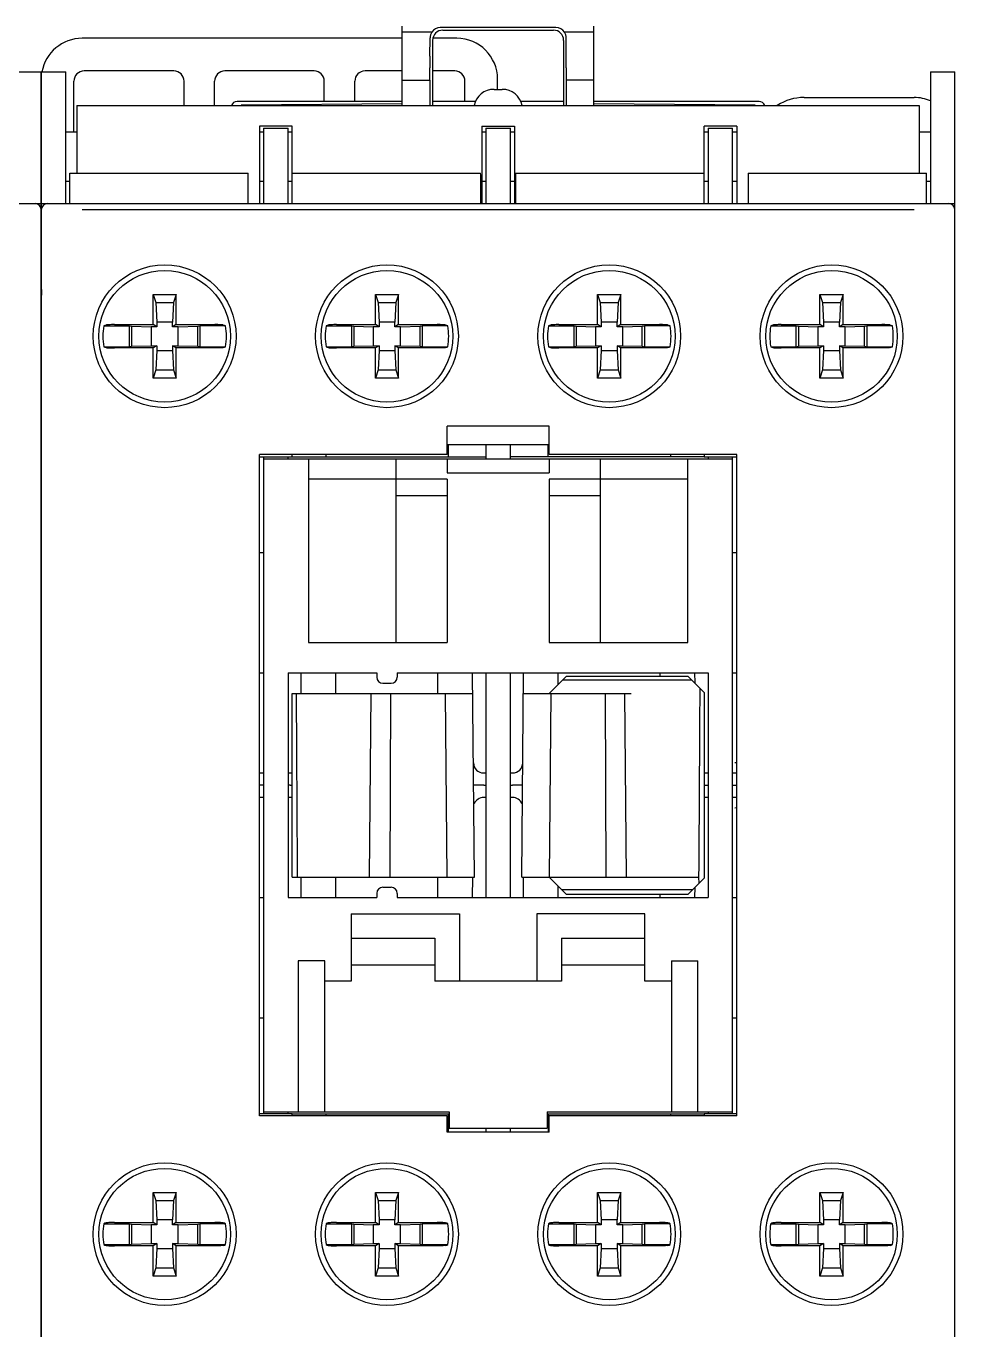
# Model space of a CAD drawing. Header units: millimetres. Extents: x 12275 to 14043, y 11466 to 13479.
# Drawn here: x 13222.69 to 13257.9, y 12927.78 to 12977.18 of the extents above; entities that cross this region are included whole.
import ezdxf

# ---------------------------------------------------------------- set-up
doc = ezdxf.new("R2010")
doc.units = ezdxf.units.MM

msp = doc.modelspace()

# ---------------------------------------------------------------- linework, layer by layer
at = {"color": 0, "linetype": 'Continuous'}
for p, q in [((13236.95235, 12974.1608), (13236.95235, 12977.17551)), ((13242.77721, 12977.11534), (13238.39463, 12977.11534)), ((13238.48909, 12977.02089), (13242.68275, 12977.02089)), ((13244.21949, 12974.1608), (13244.21949, 12977.17551)), ((13236.95235, 12976.71165), (13224.81467, 12976.71165)), ((13238.07326, 12976.94358), (13236.95235, 12976.94358)), ((13238.00257, 12976.03915), (13238.00679, 12976.73011)), ((13238.10255, 12976.63435), (13238.10255, 12974.23764)), ((13239.01943, 12976.71165), (13238.11767, 12976.71165)), ((13243.06929, 12976.63435), (13243.06929, 12974.23764)), ((13244.21949, 12976.94358), (13243.09859, 12976.94358)), ((13243.16927, 12976.03915), (13243.16505, 12976.73011)), ((13238.00135, 12975.12679), (13238.00135, 12975.59572)), ((13243.17049, 12975.59572), (13243.17049, 12975.12679)), ((13222.34074, 12975.43603), (13223.26847, 12975.43603)), ((13223.26847, 12970.44953), (13223.26847, 12975.43603)), ((13223.26847, 12975.43603), (13223.26847, 12970.44953)), ((13223.26847, 12975.43603), (13224.19619, 12975.43603)), ((13224.19619, 12970.44953), (13224.19619, 12975.43603)), ((13224.50543, 12973.15539), (13224.50543, 12975.08814)), ((13228.29362, 12975.47469), (13224.89198, 12975.47469)), ((13228.68017, 12974.1608), (13228.68017, 12975.08814)), ((13229.83982, 12974.1608), (13229.83982, 12975.08814)), ((13233.60773, 12975.47469), (13230.22637, 12975.47469)), ((13233.99428, 12974.31504), (13233.99428, 12975.08814)), ((13235.15393, 12974.31504), (13235.15393, 12975.08814)), ((13236.95235, 12975.47469), (13235.54048, 12975.47469)), ((13236.95235, 12975.12679), (13238.00135, 12975.12679)), ((13238.00608, 12974.1608), (13238.00608, 12975.12679)), ((13238.94212, 12975.47469), (13238.10255, 12975.47469)), ((13239.32867, 12974.31504), (13239.32867, 12975.08814)), ((13240.56563, 12974.7789), (13240.56563, 12975.16545)), ((13243.16577, 12975.12679), (13243.16577, 12974.1608)), ((13244.21949, 12975.12679), (13243.17049, 12975.12679)), ((13256.97566, 12975.43603), (13256.97566, 12970.44953)), ((13256.97566, 12975.43603), (13257.90338, 12975.43603)), ((13257.90338, 12970.44953), (13257.90338, 12975.43603)), ((13240.4313, 12974.7789), (13240.74054, 12974.7789)), ((13224.62139, 12974.1608), (13224.62139, 12971.60918)), ((13224.62139, 12974.1608), (13256.55045, 12974.1608)), ((13236.95235, 12974.31504), (13230.69023, 12974.31504)), ((13236.95235, 12974.22761), (13230.84485, 12974.17431)), ((13238.112, 12974.23773), (13238.10255, 12974.23764)), ((13239.73188, 12974.31504), (13238.112, 12974.31504)), ((13238.112, 12974.1608), (13238.112, 12974.23773)), ((13243.06929, 12974.31504), (13241.43996, 12974.31504)), ((13243.05984, 12974.23773), (13243.05984, 12974.1608)), ((13243.06929, 12974.23764), (13243.05984, 12974.23773)), ((13250.48161, 12974.31504), (13244.21949, 12974.31504)), ((13250.32699, 12974.17431), (13244.21949, 12974.22761)), ((13252.18243, 12974.46966), (13256.35718, 12974.46966)), ((13256.55045, 12974.1608), (13256.55045, 12971.60918)), ((13224.62139, 12973.15539), (13224.19619, 12973.15539)), ((13231.54064, 12973.3877), (13231.54064, 12970.44953)), ((13232.7776, 12973.3877), (13231.54064, 12973.3877)), ((13231.69526, 12973.15539), (13231.54064, 12973.15539)), ((13231.69526, 12973.31001), (13231.69526, 12970.44953)), ((13231.69526, 12973.31001), (13232.62298, 12973.31001)), ((13232.62298, 12970.44953), (13232.62298, 12973.31001)), ((13232.7776, 12973.15539), (13232.62298, 12973.15539)), ((13232.7776, 12970.44953), (13232.7776, 12973.3877)), ((13239.96744, 12973.3877), (13239.96744, 12970.44953)), ((13239.96744, 12973.3877), (13241.2044, 12973.3877)), ((13240.12206, 12973.15539), (13239.96744, 12973.15539)), ((13240.12206, 12973.31001), (13240.12206, 12970.44953)), ((13240.12206, 12973.31001), (13241.04978, 12973.31001)), ((13241.04978, 12970.44953), (13241.04978, 12973.31001)), ((13241.2044, 12973.15539), (13241.04978, 12973.15539)), ((13241.2044, 12973.3877), (13241.2044, 12970.44953)), ((13248.39424, 12970.44953), (13248.39424, 12973.3877)), ((13249.6312, 12973.3877), (13248.39424, 12973.3877)), ((13248.54886, 12973.15539), (13248.39424, 12973.15539)), ((13248.54886, 12973.31001), (13248.54886, 12970.44953)), ((13248.54886, 12973.31001), (13249.47658, 12973.31001)), ((13249.47658, 12970.44953), (13249.47658, 12973.31001)), ((13249.6312, 12973.15539), (13249.47658, 12973.15539)), ((13249.6312, 12973.3877), (13249.6312, 12970.44953)), ((13256.97566, 12973.15539), (13256.55045, 12973.15539)), ((13224.35081, 12970.44953), (13224.35081, 12971.60918)), ((13224.35081, 12971.60918), (13231.11037, 12971.60918)), ((13232.7776, 12971.60918), (13239.92372, 12971.60918)), ((13241.24812, 12971.60918), (13248.39424, 12971.60918)), ((13250.06147, 12971.60918), (13256.82104, 12971.60918)), ((13256.82104, 12970.44953), (13256.82104, 12971.60918)), ((13224.19619, 12971.29994), (13224.35081, 12971.29994)), ((13231.11159, 12970.44953), (13231.11159, 12971.37725)), ((13231.54064, 12971.29994), (13231.69526, 12971.29994)), ((13232.62298, 12971.29994), (13232.7776, 12971.29994)), ((13239.92494, 12970.44953), (13239.92494, 12971.37725)), ((13239.96744, 12971.29994), (13240.12206, 12971.29994)), ((13241.04978, 12971.29994), (13241.2044, 12971.29994)), ((13241.24691, 12971.37725), (13241.24691, 12970.44953)), ((13248.39424, 12971.29994), (13248.54886, 12971.29994)), ((13249.47658, 12971.29994), (13249.6312, 12971.29994)), ((13250.06025, 12971.37725), (13250.06025, 12970.44953)), ((13256.82104, 12971.29994), (13256.97566, 12971.29994)), ((13188.63355, 12970.44953), (13223.26847, 12970.44953)), ((13223.26847, 12926.38279), (13223.26847, 12970.44953)), ((13223.26847, 12970.44953), (13223.26847, 12926.38279)), ((13223.26847, 12970.44953), (13257.90338, 12970.44953)), ((13256.35718, 12970.2176), (13224.81467, 12970.2176)), ((13257.90338, 12926.38279), (13257.90338, 12970.44953)), ((13223.27055, 12967.64756), (13223.26981, 12967.69538)), ((13223.27142, 12967.6011), (13223.27055, 12967.64756)), ((13223.27239, 12967.55593), (13223.27142, 12967.6011)), ((13223.27346, 12967.51198), (13223.27239, 12967.55593)), ((13223.2746, 12967.4691), (13223.27346, 12967.51198)), ((13223.2758, 12967.42741), (13223.2746, 12967.4691)), ((13223.27764, 12967.36754), (13223.2758, 12967.42741)), ((13223.27885, 12967.32952), (13223.27764, 12967.36754)), ((13223.28001, 12967.29297), (13223.27885, 12967.32952)), ((13223.2816, 12967.24059), (13223.28001, 12967.29297)), ((13223.28251, 12967.20698), (13223.2816, 12967.24059)), ((13227.50506, 12965.86505), (13227.50506, 12967.00924)), ((13227.50506, 12967.00924), (13227.60651, 12966.69851)), ((13227.50506, 12967.00924), (13228.38639, 12967.00924)), ((13227.60651, 12966.69851), (13227.64371, 12965.96203)), ((13227.60651, 12966.69851), (13228.28494, 12966.69851)), ((13228.28494, 12966.69851), (13228.24774, 12965.96203)), ((13228.38639, 12967.00924), (13228.28494, 12966.69851)), ((13228.38639, 12965.86505), (13228.38639, 12967.00924)), ((13235.93186, 12965.86505), (13235.93186, 12967.00924)), ((13235.93186, 12967.00924), (13236.03331, 12966.69851)), ((13235.93186, 12967.00924), (13236.81319, 12967.00924)), ((13236.03331, 12966.69851), (13236.07051, 12965.96203)), ((13236.03331, 12966.69851), (13236.71173, 12966.69851)), ((13236.71173, 12966.69851), (13236.67453, 12965.96203)), ((13236.81319, 12967.00924), (13236.71173, 12966.69851)), ((13236.81319, 12965.86505), (13236.81319, 12967.00924)), ((13244.35865, 12965.86505), (13244.35865, 12967.00924)), ((13244.35865, 12967.00924), (13244.46011, 12966.69851)), ((13244.35865, 12967.00924), (13245.23999, 12967.00924)), ((13244.46011, 12966.69851), (13244.49731, 12965.96203)), ((13244.46011, 12966.69851), (13245.13853, 12966.69851)), ((13245.13853, 12966.69851), (13245.10133, 12965.96203)), ((13245.23999, 12967.00924), (13245.13853, 12966.69851)), ((13245.23999, 12965.86505), (13245.23999, 12967.00924)), ((13252.78545, 12965.86505), (13252.78545, 12967.00924)), ((13252.78545, 12967.00924), (13252.88691, 12966.69851)), ((13252.78545, 12967.00924), (13253.66679, 12967.00924)), ((13252.88691, 12966.69851), (13252.92411, 12965.96203)), ((13252.88691, 12966.69851), (13253.56533, 12966.69851)), ((13253.56533, 12966.69851), (13253.52813, 12965.96203)), ((13253.66679, 12967.00924), (13253.56533, 12966.69851)), ((13253.66679, 12965.86505), (13253.66679, 12967.00924)), ((13225.63891, 12965.82048), (13226.60945, 12965.82048)), ((13226.03855, 12965.86505), (13227.50506, 12965.86505)), ((13226.60945, 12965.02828), (13226.60945, 12965.82048)), ((13226.60945, 12965.82048), (13226.69231, 12965.80427)), ((13226.69231, 12965.80427), (13226.69231, 12965.04449)), ((13226.69231, 12965.80427), (13227.42879, 12965.78199)), ((13227.42879, 12965.78199), (13227.42879, 12965.06677)), ((13227.64371, 12965.78199), (13227.42879, 12965.78199)), ((13227.64371, 12965.78199), (13227.50506, 12965.86505)), ((13227.64371, 12965.96203), (13227.64371, 12965.78199)), ((13228.24774, 12965.96203), (13227.64371, 12965.96203)), ((13228.24774, 12965.78199), (13228.24774, 12965.96203)), ((13228.38639, 12965.86505), (13228.24774, 12965.78199)), ((13228.46266, 12965.78199), (13228.24774, 12965.78199)), ((13228.38639, 12965.86505), (13229.8529, 12965.86505)), ((13228.46266, 12965.78199), (13229.19914, 12965.80427)), ((13228.46266, 12965.06677), (13228.46266, 12965.78199)), ((13229.19914, 12965.80427), (13229.282, 12965.82048)), ((13229.19914, 12965.04449), (13229.19914, 12965.80427)), ((13229.282, 12965.82048), (13229.282, 12965.02828)), ((13230.25254, 12965.82048), (13229.282, 12965.82048)), ((13234.0657, 12965.82048), (13235.03625, 12965.82048)), ((13234.46535, 12965.86505), (13235.93186, 12965.86505)), ((13235.03625, 12965.02828), (13235.03625, 12965.82048)), ((13235.03625, 12965.82048), (13235.11911, 12965.80427)), ((13235.11911, 12965.80427), (13235.11911, 12965.04449)), ((13235.11911, 12965.80427), (13235.85559, 12965.78199)), ((13235.85559, 12965.78199), (13235.85559, 12965.06677)), ((13236.07051, 12965.78199), (13235.85559, 12965.78199)), ((13236.07051, 12965.78199), (13235.93186, 12965.86505)), ((13236.07051, 12965.96203), (13236.07051, 12965.78199)), ((13236.67453, 12965.96203), (13236.07051, 12965.96203)), ((13236.67453, 12965.78199), (13236.67453, 12965.96203)), ((13236.81319, 12965.86505), (13236.67453, 12965.78199)), ((13236.88946, 12965.78199), (13236.67453, 12965.78199)), ((13236.81319, 12965.86505), (13238.2797, 12965.86505)), ((13236.88946, 12965.78199), (13237.62594, 12965.80427)), ((13236.88946, 12965.06677), (13236.88946, 12965.78199)), ((13237.62594, 12965.80427), (13237.7088, 12965.82048)), ((13237.62594, 12965.04449), (13237.62594, 12965.80427)), ((13237.7088, 12965.82048), (13237.7088, 12965.02828)), ((13238.67934, 12965.82048), (13237.7088, 12965.82048)), ((13242.4925, 12965.82048), (13243.46305, 12965.82048)), ((13242.89214, 12965.86505), (13244.35865, 12965.86505)), ((13243.46305, 12965.02828), (13243.46305, 12965.82048)), ((13243.46305, 12965.82048), (13243.54591, 12965.80427)), ((13243.54591, 12965.80427), (13243.54591, 12965.04449)), ((13243.54591, 12965.80427), (13244.28238, 12965.78199)), ((13244.28238, 12965.78199), (13244.28238, 12965.06677)), ((13244.49731, 12965.78199), (13244.28238, 12965.78199)), ((13244.49731, 12965.78199), (13244.35865, 12965.86505)), ((13244.49731, 12965.96203), (13244.49731, 12965.78199)), ((13245.10133, 12965.96203), (13244.49731, 12965.96203)), ((13245.10133, 12965.78199), (13245.10133, 12965.96203)), ((13245.23999, 12965.86505), (13245.10133, 12965.78199)), ((13245.31626, 12965.78199), (13245.10133, 12965.78199)), ((13245.23999, 12965.86505), (13246.7065, 12965.86505)), ((13245.31626, 12965.78199), (13246.05273, 12965.80427)), ((13245.31626, 12965.06677), (13245.31626, 12965.78199)), ((13246.05273, 12965.80427), (13246.13559, 12965.82048)), ((13246.05273, 12965.04449), (13246.05273, 12965.80427)), ((13246.13559, 12965.82048), (13246.13559, 12965.02828)), ((13247.10614, 12965.82048), (13246.13559, 12965.82048)), ((13250.9193, 12965.82048), (13251.88984, 12965.82048)), ((13251.31894, 12965.86505), (13252.78545, 12965.86505)), ((13251.88984, 12965.02828), (13251.88984, 12965.82048)), ((13251.88984, 12965.82048), (13251.9727, 12965.80427)), ((13251.9727, 12965.80427), (13251.9727, 12965.04449)), ((13251.9727, 12965.80427), (13252.70918, 12965.78199)), ((13252.70918, 12965.78199), (13252.70918, 12965.06677)), ((13252.92411, 12965.78199), (13252.70918, 12965.78199)), ((13252.92411, 12965.78199), (13252.78545, 12965.86505)), ((13252.92411, 12965.96203), (13252.92411, 12965.78199)), ((13253.52813, 12965.96203), (13252.92411, 12965.96203)), ((13253.52813, 12965.78199), (13253.52813, 12965.96203)), ((13253.66679, 12965.86505), (13253.52813, 12965.78199)), ((13253.74305, 12965.78199), (13253.52813, 12965.78199)), ((13253.66679, 12965.86505), (13255.13329, 12965.86505)), ((13253.74305, 12965.78199), (13254.47953, 12965.80427)), ((13253.74305, 12965.06677), (13253.74305, 12965.78199)), ((13254.47953, 12965.80427), (13254.56239, 12965.82048)), ((13254.47953, 12965.04449), (13254.47953, 12965.80427)), ((13254.56239, 12965.82048), (13254.56239, 12965.02828)), ((13255.53294, 12965.82048), (13254.56239, 12965.82048)), ((13225.63891, 12965.02828), (13226.60945, 12965.02828)), ((13227.50506, 12964.98371), (13226.03855, 12964.98371)), ((13226.60945, 12965.02828), (13226.69231, 12965.04449)), ((13226.69231, 12965.04449), (13227.42879, 12965.06677)), ((13227.42879, 12965.06677), (13227.64371, 12965.06677)), ((13227.64371, 12965.06677), (13227.50506, 12964.98371)), ((13227.50506, 12963.83952), (13227.50506, 12964.98371)), ((13227.64371, 12964.88673), (13227.60651, 12964.15025)), ((13227.64371, 12965.06677), (13227.64371, 12964.88673)), ((13227.64371, 12964.88673), (13228.24774, 12964.88673)), ((13228.24774, 12965.06677), (13228.24774, 12964.88673)), ((13228.38639, 12964.98371), (13228.24774, 12965.06677)), ((13228.24774, 12965.06677), (13228.46266, 12965.06677)), ((13228.24774, 12964.88673), (13228.28494, 12964.15025)), ((13228.38639, 12963.83952), (13228.38639, 12964.98371)), ((13229.8529, 12964.98371), (13228.38639, 12964.98371)), ((13228.46266, 12965.06677), (13229.19914, 12965.04449)), ((13229.19914, 12965.04449), (13229.282, 12965.02828)), ((13229.282, 12965.02828), (13230.25254, 12965.02828)), ((13234.0657, 12965.02828), (13235.03625, 12965.02828)), ((13235.93186, 12964.98371), (13234.46535, 12964.98371)), ((13235.03625, 12965.02828), (13235.11911, 12965.04449)), ((13235.11911, 12965.04449), (13235.85559, 12965.06677)), ((13235.85559, 12965.06677), (13236.07051, 12965.06677)), ((13236.07051, 12965.06677), (13235.93186, 12964.98371)), ((13235.93186, 12963.83952), (13235.93186, 12964.98371)), ((13236.07051, 12964.88673), (13236.03331, 12964.15025)), ((13236.07051, 12965.06677), (13236.07051, 12964.88673)), ((13236.07051, 12964.88673), (13236.67453, 12964.88673)), ((13236.67453, 12965.06677), (13236.67453, 12964.88673)), ((13236.81319, 12964.98371), (13236.67453, 12965.06677)), ((13236.67453, 12965.06677), (13236.88946, 12965.06677)), ((13236.67453, 12964.88673), (13236.71173, 12964.15025)), ((13236.81319, 12963.83952), (13236.81319, 12964.98371)), ((13238.2797, 12964.98371), (13236.81319, 12964.98371)), ((13236.88946, 12965.06677), (13237.62594, 12965.04449)), ((13237.62594, 12965.04449), (13237.7088, 12965.02828)), ((13237.7088, 12965.02828), (13238.67934, 12965.02828)), ((13242.4925, 12965.02828), (13243.46305, 12965.02828)), ((13244.35865, 12964.98371), (13242.89214, 12964.98371)), ((13243.46305, 12965.02828), (13243.54591, 12965.04449)), ((13243.54591, 12965.04449), (13244.28238, 12965.06677)), ((13244.28238, 12965.06677), (13244.49731, 12965.06677)), ((13244.49731, 12965.06677), (13244.35865, 12964.98371)), ((13244.35865, 12963.83952), (13244.35865, 12964.98371)), ((13244.49731, 12964.88673), (13244.46011, 12964.15025)), ((13244.49731, 12965.06677), (13244.49731, 12964.88673)), ((13244.49731, 12964.88673), (13245.10133, 12964.88673)), ((13245.10133, 12965.06677), (13245.10133, 12964.88673)), ((13245.23999, 12964.98371), (13245.10133, 12965.06677)), ((13245.10133, 12965.06677), (13245.31626, 12965.06677)), ((13245.10133, 12964.88673), (13245.13853, 12964.15025)), ((13245.23999, 12963.83952), (13245.23999, 12964.98371)), ((13246.7065, 12964.98371), (13245.23999, 12964.98371)), ((13245.31626, 12965.06677), (13246.05273, 12965.04449)), ((13246.05273, 12965.04449), (13246.13559, 12965.02828)), ((13246.13559, 12965.02828), (13247.10614, 12965.02828)), ((13250.9193, 12965.02828), (13251.88984, 12965.02828)), ((13252.78545, 12964.98371), (13251.31894, 12964.98371)), ((13251.88984, 12965.02828), (13251.9727, 12965.04449)), ((13251.9727, 12965.04449), (13252.70918, 12965.06677)), ((13252.70918, 12965.06677), (13252.92411, 12965.06677)), ((13252.92411, 12965.06677), (13252.78545, 12964.98371)), ((13252.78545, 12963.83952), (13252.78545, 12964.98371)), ((13252.92411, 12964.88673), (13252.88691, 12964.15025)), ((13252.92411, 12965.06677), (13252.92411, 12964.88673)), ((13252.92411, 12964.88673), (13253.52813, 12964.88673)), ((13253.52813, 12965.06677), (13253.52813, 12964.88673)), ((13253.66679, 12964.98371), (13253.52813, 12965.06677)), ((13253.52813, 12965.06677), (13253.74305, 12965.06677)), ((13253.52813, 12964.88673), (13253.56533, 12964.15025)), ((13253.66679, 12963.83952), (13253.66679, 12964.98371)), ((13255.13329, 12964.98371), (13253.66679, 12964.98371)), ((13253.74305, 12965.06677), (13254.47953, 12965.04449)), ((13254.47953, 12965.04449), (13254.56239, 12965.02828)), ((13254.56239, 12965.02828), (13255.53294, 12965.02828)), ((13227.60651, 12964.15025), (13227.50506, 12963.83952)), ((13228.38639, 12963.83952), (13227.50506, 12963.83952)), ((13227.60651, 12964.15025), (13228.28494, 12964.15025)), ((13228.28494, 12964.15025), (13228.38639, 12963.83952)), ((13236.03331, 12964.15025), (13235.93186, 12963.83952)), ((13236.81319, 12963.83952), (13235.93186, 12963.83952)), ((13236.03331, 12964.15025), (13236.71173, 12964.15025)), ((13236.71173, 12964.15025), (13236.81319, 12963.83952)), ((13244.46011, 12964.15025), (13244.35865, 12963.83952)), ((13245.23999, 12963.83952), (13244.35865, 12963.83952)), ((13244.46011, 12964.15025), (13245.13853, 12964.15025)), ((13245.13853, 12964.15025), (13245.23999, 12963.83952)), ((13252.88691, 12964.15025), (13252.78545, 12963.83952)), ((13253.66679, 12963.83952), (13252.78545, 12963.83952)), ((13252.88691, 12964.15025), (13253.56533, 12964.15025)), ((13253.56533, 12964.15025), (13253.66679, 12963.83952)), ((13238.65317, 12960.94039), (13238.65317, 12962.02274)), ((13242.51867, 12962.02274), (13238.65317, 12962.02274)), ((13242.51867, 12960.94039), (13242.51867, 12962.02274)), ((13238.65317, 12961.32695), (13242.51867, 12961.32695)), ((13238.69182, 12961.32695), (13238.69182, 12960.86308)), ((13240.12206, 12961.32695), (13240.12206, 12960.78577)), ((13241.04978, 12960.78577), (13241.04978, 12961.32695)), ((13242.48002, 12960.86308), (13242.48002, 12961.32695)), ((13231.54064, 12935.89193), (13231.54064, 12960.94039)), ((13238.65317, 12960.94039), (13231.54064, 12960.94039)), ((13231.54064, 12960.86308), (13232.7776, 12960.86308)), ((13231.69526, 12960.86308), (13231.69526, 12935.96924)), ((13231.69526, 12960.78577), (13249.47658, 12960.78577)), ((13232.62298, 12960.78577), (13232.62298, 12960.86308)), ((13232.7776, 12960.86308), (13232.7776, 12960.94039)), ((13232.7776, 12960.86308), (13240.12206, 12960.86308)), ((13233.39608, 12960.78577), (13233.39608, 12953.82787)), ((13234.05322, 12960.94039), (13234.05322, 12960.86308)), ((13236.72042, 12953.82787), (13236.72042, 12960.78577)), ((13238.65317, 12960.78577), (13238.65317, 12960.2446)), ((13248.39424, 12960.86308), (13241.04978, 12960.86308)), ((13249.6312, 12960.94039), (13242.51867, 12960.94039)), ((13242.51867, 12960.78577), (13242.51867, 12960.2446)), ((13244.45143, 12960.78577), (13244.45143, 12953.82787)), ((13247.11862, 12960.94039), (13247.11862, 12960.86308)), ((13247.77576, 12953.82787), (13247.77576, 12960.78577)), ((13248.39424, 12960.94039), (13248.39424, 12960.86308)), ((13248.39424, 12960.86308), (13249.6312, 12960.86308)), ((13248.54886, 12960.86308), (13248.54886, 12960.78577)), ((13249.47658, 12935.96924), (13249.47658, 12960.86308)), ((13249.6312, 12935.89193), (13249.6312, 12960.94039)), ((13238.65317, 12960.2446), (13242.51867, 12960.2446)), ((13238.65317, 12960.01267), (13233.39608, 12960.01267)), ((13238.65317, 12960.01267), (13238.65317, 12953.82787)), ((13242.51867, 12960.01267), (13242.51867, 12953.82787)), ((13247.77576, 12960.01267), (13242.51867, 12960.01267)), ((13236.72042, 12959.39419), (13238.65317, 12959.39419)), ((13242.51867, 12959.39419), (13244.45143, 12959.39419)), ((13231.54064, 12957.22951), (13231.69526, 12957.22951)), ((13249.47658, 12957.22951), (13249.6312, 12957.22951)), ((13233.39608, 12953.82787), (13238.65317, 12953.82787)), ((13242.51867, 12953.82787), (13247.77576, 12953.82787)), ((13231.54064, 12952.66822), (13231.69526, 12952.66822)), ((13232.62298, 12952.66822), (13232.62298, 12944.16411)), ((13232.62298, 12952.66822), (13235.98597, 12952.66822)), ((13233.11721, 12951.89512), (13233.12395, 12952.66822)), ((13234.43977, 12951.89512), (13234.43977, 12952.66822)), ((13235.98597, 12952.66822), (13235.98597, 12952.5136)), ((13236.75907, 12952.66822), (13236.75907, 12952.5136)), ((13236.75907, 12952.66822), (13248.54886, 12952.66822)), ((13238.30527, 12951.89512), (13238.30527, 12952.66822)), ((13239.68856, 12944.93721), (13239.62109, 12952.66822)), ((13240.12206, 12952.66822), (13240.12206, 12944.16411)), ((13241.04978, 12944.16411), (13241.04978, 12952.66822)), ((13241.48328, 12944.93721), (13241.55075, 12952.66822)), ((13242.51867, 12951.89512), (13243.17581, 12952.55225)), ((13242.86657, 12952.24301), (13242.86657, 12952.66822)), ((13247.92639, 12952.40162), (13243.02518, 12952.40162)), ((13243.17581, 12952.55225), (13247.77576, 12952.55225)), ((13246.73207, 12952.55225), (13246.73207, 12952.66822)), ((13248.39424, 12951.93377), (13247.77576, 12952.55225)), ((13248.05118, 12952.29182), (13248.04789, 12952.66822)), ((13248.54886, 12952.66822), (13248.54886, 12944.16411)), ((13249.47658, 12952.66822), (13249.6312, 12952.66822)), ((13232.7776, 12944.93721), (13232.7776, 12951.89512)), ((13232.7776, 12951.89512), (13239.62784, 12951.89512)), ((13235.71539, 12944.93721), (13235.77611, 12951.89512)), ((13236.2179, 12952.28167), (13236.52714, 12952.28167)), ((13236.48849, 12944.93721), (13236.51364, 12951.89512)), ((13238.65317, 12944.93721), (13238.59245, 12951.89512)), ((13241.544, 12951.89512), (13245.62766, 12951.89512)), ((13242.57939, 12951.89512), (13242.51867, 12944.93721)), ((13244.68336, 12944.93721), (13244.6582, 12951.89512)), ((13245.45646, 12944.93721), (13245.39574, 12951.89512)), ((13248.39424, 12951.93377), (13248.39424, 12944.89856)), ((13231.54064, 12948.88002), (13231.69526, 12948.88002)), ((13232.62298, 12948.88002), (13232.7077, 12948.88002)), ((13240.03734, 12948.88002), (13240.12206, 12948.88002)), ((13241.04978, 12948.88002), (13241.1345, 12948.88002)), ((13248.39424, 12948.88002), (13248.54886, 12948.88002)), ((13249.47658, 12948.88002), (13249.5613, 12948.88002)), ((13249.6312, 12949.26596), (13249.5613, 12949.26657)), ((13231.69526, 12948.41616), (13231.61794, 12948.41616)), ((13232.70031, 12948.41616), (13232.62298, 12948.41616)), ((13240.04474, 12948.41616), (13239.6582, 12948.41616)), ((13240.04474, 12948.41616), (13240.12206, 12948.41616)), ((13241.04978, 12948.41616), (13241.12711, 12948.41616)), ((13241.51364, 12948.41616), (13241.12711, 12948.41616)), ((13248.47153, 12948.41616), (13248.54886, 12948.41616)), ((13249.47658, 12948.41616), (13249.5539, 12948.41616)), ((13231.69526, 12947.9523), (13231.61055, 12947.9523)), ((13232.7776, 12947.9523), (13232.62298, 12947.9523)), ((13240.12206, 12947.9523), (13240.03734, 12947.9523)), ((13241.1345, 12947.9523), (13241.04978, 12947.9523)), ((13248.54886, 12947.9523), (13248.46414, 12947.9523)), ((13249.5613, 12947.9523), (13249.47658, 12947.9523)), ((13249.5613, 12947.56575), (13249.6312, 12947.56636)), ((13232.7776, 12944.93721), (13239.68856, 12944.93721)), ((13233.12395, 12944.16411), (13233.11721, 12944.93721)), ((13234.43977, 12944.16411), (13234.43977, 12944.93721)), ((13238.30527, 12944.16411), (13238.30527, 12944.93721)), ((13239.62109, 12944.16411), (13239.62784, 12944.93721)), ((13241.48328, 12944.93721), (13248.20096, 12944.93721)), ((13241.55075, 12944.16411), (13241.544, 12944.93721)), ((13243.17581, 12944.28007), (13242.51867, 12944.93721)), ((13247.77576, 12944.28007), (13248.39424, 12944.89856)), ((13248.20238, 12944.70669), (13248.20096, 12944.93721)), ((13236.2179, 12944.55066), (13236.52714, 12944.55066)), ((13242.86657, 12944.16411), (13242.86657, 12944.58932)), ((13242.98539, 12944.4705), (13247.96618, 12944.4705)), ((13248.04789, 12944.16411), (13248.05131, 12944.55562)), ((13231.54064, 12944.16411), (13231.69526, 12944.16411)), ((13232.62298, 12944.16411), (13235.98597, 12944.16411)), ((13235.98597, 12944.31873), (13235.98597, 12944.16411)), ((13236.75907, 12944.31873), (13236.75907, 12944.16411)), ((13236.75907, 12944.16411), (13248.54886, 12944.16411)), ((13247.77576, 12944.28007), (13243.17581, 12944.28007)), ((13246.73207, 12944.16411), (13246.73207, 12944.28007)), ((13249.47658, 12944.16411), (13249.6312, 12944.16411)), ((13235.0196, 12943.54563), (13235.0196, 12940.9944)), ((13235.0196, 12943.54563), (13239.11703, 12943.54563)), ((13239.11703, 12943.54563), (13239.11703, 12940.9944)), ((13242.05481, 12943.54563), (13242.05481, 12940.9944)), ((13246.15225, 12943.54563), (13242.05481, 12943.54563)), ((13246.15225, 12940.9944), (13246.15225, 12943.54563)), ((13235.0196, 12942.61791), (13238.18931, 12942.61791)), ((13238.18931, 12942.61791), (13238.18931, 12940.9944)), ((13242.98253, 12942.61791), (13242.98253, 12940.9944)), ((13242.98253, 12942.61791), (13246.15225, 12942.61791)), ((13233.00953, 12941.7675), (13233.00953, 12936.04655)), ((13234.01457, 12941.7675), (13233.00953, 12941.7675)), ((13234.01457, 12936.04655), (13234.01457, 12941.7675)), ((13235.0196, 12941.61288), (13238.18931, 12941.61288)), ((13242.98253, 12941.61288), (13246.15225, 12941.61288)), ((13247.15728, 12941.7675), (13247.15728, 12936.04655)), ((13247.15728, 12941.7675), (13248.16231, 12941.7675)), ((13248.16231, 12936.04655), (13248.16231, 12941.7675)), ((13235.0196, 12940.9944), (13234.01457, 12940.9944)), ((13242.98253, 12940.9944), (13238.18931, 12940.9944)), ((13247.15728, 12940.9944), (13246.15225, 12940.9944)), ((13231.54064, 12939.60282), (13231.69526, 12939.60282)), ((13249.47658, 12939.60282), (13249.6312, 12939.60282)), ((13231.69526, 12936.04655), (13238.73048, 12936.04655)), ((13232.62298, 12935.96924), (13232.62298, 12936.04655)), ((13238.73048, 12936.04655), (13238.73048, 12935.42807)), ((13242.44136, 12936.04655), (13242.44136, 12935.42807)), ((13242.44136, 12936.04655), (13249.47658, 12936.04655)), ((13248.54886, 12936.04655), (13248.54886, 12935.96924)), ((13232.7776, 12935.96924), (13231.54064, 12935.96924)), ((13238.65317, 12935.89193), (13231.54064, 12935.89193)), ((13232.7776, 12935.89193), (13232.7776, 12935.96924)), ((13232.7776, 12935.96924), (13238.73048, 12935.96924)), ((13234.05322, 12935.96924), (13234.05322, 12935.89193)), ((13238.65317, 12935.27345), (13238.65317, 12935.89193)), ((13238.69182, 12935.96924), (13238.69182, 12935.27345)), ((13242.44136, 12935.96924), (13248.39424, 12935.96924)), ((13242.48002, 12935.96924), (13242.48002, 12935.27345)), ((13242.51867, 12935.27345), (13242.51867, 12935.89193)), ((13249.6312, 12935.89193), (13242.51867, 12935.89193)), ((13247.11862, 12935.96924), (13247.11862, 12935.89193)), ((13248.39424, 12935.96924), (13248.39424, 12935.89193)), ((13249.6312, 12935.96924), (13248.39424, 12935.96924)), ((13242.51867, 12935.27345), (13238.65317, 12935.27345)), ((13238.73048, 12935.42807), (13242.44136, 12935.42807)), ((13240.12206, 12935.42807), (13240.12206, 12935.27345)), ((13241.04978, 12935.27345), (13241.04978, 12935.42807)), ((13227.50506, 12931.84862), (13227.50506, 12932.9928)), ((13227.50506, 12932.9928), (13227.60651, 12932.68208)), ((13227.50506, 12932.9928), (13228.38639, 12932.9928)), ((13227.60651, 12932.68208), (13227.64371, 12931.9456)), ((13227.60651, 12932.68208), (13228.28494, 12932.68208)), ((13228.28494, 12932.68208), (13228.24774, 12931.9456)), ((13228.38639, 12932.9928), (13228.28494, 12932.68208)), ((13228.38639, 12931.84862), (13228.38639, 12932.9928)), ((13235.93186, 12931.84862), (13235.93186, 12932.9928)), ((13235.93186, 12932.9928), (13236.03331, 12932.68208)), ((13235.93186, 12932.9928), (13236.81319, 12932.9928)), ((13236.03331, 12932.68208), (13236.07051, 12931.9456)), ((13236.03331, 12932.68208), (13236.71173, 12932.68208)), ((13236.71173, 12932.68208), (13236.67453, 12931.9456)), ((13236.81319, 12932.9928), (13236.71173, 12932.68208)), ((13236.81319, 12931.84862), (13236.81319, 12932.9928)), ((13244.35865, 12931.84862), (13244.35865, 12932.9928)), ((13244.35865, 12932.9928), (13244.46011, 12932.68208)), ((13244.35865, 12932.9928), (13245.23999, 12932.9928)), ((13244.46011, 12932.68208), (13244.49731, 12931.9456)), ((13244.46011, 12932.68208), (13245.13853, 12932.68208)), ((13245.13853, 12932.68208), (13245.10133, 12931.9456)), ((13245.23999, 12932.9928), (13245.13853, 12932.68208)), ((13245.23999, 12931.84862), (13245.23999, 12932.9928)), ((13252.78545, 12931.84862), (13252.78545, 12932.9928)), ((13252.78545, 12932.9928), (13252.88691, 12932.68208)), ((13252.78545, 12932.9928), (13253.66679, 12932.9928)), ((13252.88691, 12932.68208), (13252.92411, 12931.9456)), ((13252.88691, 12932.68208), (13253.56533, 12932.68208)), ((13253.56533, 12932.68208), (13253.52813, 12931.9456)), ((13253.66679, 12932.9928), (13253.56533, 12932.68208)), ((13253.66679, 12931.84862), (13253.66679, 12932.9928)), ((13225.63891, 12931.80405), (13226.60945, 12931.80405)), ((13226.03855, 12931.84862), (13227.50506, 12931.84862)), ((13226.60945, 12931.01185), (13226.60945, 12931.80405)), ((13226.60945, 12931.80405), (13226.69231, 12931.78784)), ((13226.69231, 12931.78784), (13226.69231, 12931.02806)), ((13226.69231, 12931.78784), (13227.42879, 12931.76556)), ((13227.42879, 12931.76556), (13227.42879, 12931.05034)), ((13227.64371, 12931.76556), (13227.42879, 12931.76556)), ((13227.64371, 12931.76556), (13227.50506, 12931.84862)), ((13227.64371, 12931.9456), (13227.64371, 12931.76556)), ((13228.24774, 12931.9456), (13227.64371, 12931.9456)), ((13228.24774, 12931.76556), (13228.24774, 12931.9456)), ((13228.38639, 12931.84862), (13228.24774, 12931.76556)), ((13228.46266, 12931.76556), (13228.24774, 12931.76556)), ((13228.38639, 12931.84862), (13229.8529, 12931.84862)), ((13228.46266, 12931.76556), (13229.19914, 12931.78784)), ((13228.46266, 12931.05034), (13228.46266, 12931.76556)), ((13229.19914, 12931.78784), (13229.282, 12931.80405)), ((13229.19914, 12931.02806), (13229.19914, 12931.78784)), ((13229.282, 12931.80405), (13229.282, 12931.01185)), ((13230.25254, 12931.80405), (13229.282, 12931.80405)), ((13234.0657, 12931.80405), (13235.03625, 12931.80405)), ((13234.46535, 12931.84862), (13235.93186, 12931.84862)), ((13235.03625, 12931.01185), (13235.03625, 12931.80405)), ((13235.03625, 12931.80405), (13235.11911, 12931.78784)), ((13235.11911, 12931.78784), (13235.11911, 12931.02806)), ((13235.11911, 12931.78784), (13235.85559, 12931.76556)), ((13235.85559, 12931.76556), (13235.85559, 12931.05034)), ((13236.07051, 12931.76556), (13235.85559, 12931.76556)), ((13236.07051, 12931.76556), (13235.93186, 12931.84862)), ((13236.07051, 12931.9456), (13236.07051, 12931.76556)), ((13236.67453, 12931.9456), (13236.07051, 12931.9456)), ((13236.67453, 12931.76556), (13236.67453, 12931.9456)), ((13236.81319, 12931.84862), (13236.67453, 12931.76556)), ((13236.88946, 12931.76556), (13236.67453, 12931.76556)), ((13236.81319, 12931.84862), (13238.2797, 12931.84862)), ((13236.88946, 12931.76556), (13237.62594, 12931.78784)), ((13236.88946, 12931.05034), (13236.88946, 12931.76556)), ((13237.62594, 12931.78784), (13237.7088, 12931.80405)), ((13237.62594, 12931.02806), (13237.62594, 12931.78784)), ((13237.7088, 12931.80405), (13237.7088, 12931.01185)), ((13238.67934, 12931.80405), (13237.7088, 12931.80405)), ((13242.4925, 12931.80405), (13243.46305, 12931.80405)), ((13242.89214, 12931.84862), (13244.35865, 12931.84862)), ((13243.46305, 12931.01185), (13243.46305, 12931.80405)), ((13243.46305, 12931.80405), (13243.54591, 12931.78784)), ((13243.54591, 12931.78784), (13243.54591, 12931.02806)), ((13243.54591, 12931.78784), (13244.28238, 12931.76556)), ((13244.28238, 12931.76556), (13244.28238, 12931.05034)), ((13244.49731, 12931.76556), (13244.28238, 12931.76556)), ((13244.49731, 12931.76556), (13244.35865, 12931.84862)), ((13244.49731, 12931.9456), (13244.49731, 12931.76556)), ((13245.10133, 12931.9456), (13244.49731, 12931.9456)), ((13245.10133, 12931.76556), (13245.10133, 12931.9456)), ((13245.23999, 12931.84862), (13245.10133, 12931.76556)), ((13245.31626, 12931.76556), (13245.10133, 12931.76556)), ((13245.23999, 12931.84862), (13246.7065, 12931.84862)), ((13245.31626, 12931.76556), (13246.05273, 12931.78784)), ((13245.31626, 12931.05034), (13245.31626, 12931.76556)), ((13246.05273, 12931.78784), (13246.13559, 12931.80405)), ((13246.05273, 12931.02806), (13246.05273, 12931.78784)), ((13246.13559, 12931.80405), (13246.13559, 12931.01185)), ((13247.10614, 12931.80405), (13246.13559, 12931.80405)), ((13250.9193, 12931.80405), (13251.88984, 12931.80405)), ((13251.31894, 12931.84862), (13252.78545, 12931.84862)), ((13251.88984, 12931.01185), (13251.88984, 12931.80405)), ((13251.88984, 12931.80405), (13251.9727, 12931.78784)), ((13251.9727, 12931.78784), (13251.9727, 12931.02806)), ((13251.9727, 12931.78784), (13252.70918, 12931.76556)), ((13252.70918, 12931.76556), (13252.70918, 12931.05034)), ((13252.92411, 12931.76556), (13252.70918, 12931.76556)), ((13252.92411, 12931.76556), (13252.78545, 12931.84862)), ((13252.92411, 12931.9456), (13252.92411, 12931.76556)), ((13253.52813, 12931.9456), (13252.92411, 12931.9456)), ((13253.52813, 12931.76556), (13253.52813, 12931.9456)), ((13253.66679, 12931.84862), (13253.52813, 12931.76556)), ((13253.74305, 12931.76556), (13253.52813, 12931.76556)), ((13253.66679, 12931.84862), (13255.13329, 12931.84862)), ((13253.74305, 12931.76556), (13254.47953, 12931.78784)), ((13253.74305, 12931.05034), (13253.74305, 12931.76556)), ((13254.47953, 12931.78784), (13254.56239, 12931.80405)), ((13254.47953, 12931.02806), (13254.47953, 12931.78784)), ((13254.56239, 12931.80405), (13254.56239, 12931.01185)), ((13255.53294, 12931.80405), (13254.56239, 12931.80405)), ((13225.63891, 12931.01185), (13226.60945, 12931.01185)), ((13227.50506, 12930.96728), (13226.03855, 12930.96728)), ((13226.60945, 12931.01185), (13226.69231, 12931.02806)), ((13226.69231, 12931.02806), (13227.42879, 12931.05034)), ((13227.42879, 12931.05034), (13227.64371, 12931.05034)), ((13227.64371, 12931.05034), (13227.50506, 12930.96728)), ((13227.50506, 12929.82309), (13227.50506, 12930.96728)), ((13227.64371, 12930.8703), (13227.60651, 12930.13382)), ((13227.64371, 12931.05034), (13227.64371, 12930.8703)), ((13227.64371, 12930.8703), (13228.24774, 12930.8703)), ((13228.24774, 12931.05034), (13228.24774, 12930.8703)), ((13228.38639, 12930.96728), (13228.24774, 12931.05034)), ((13228.24774, 12931.05034), (13228.46266, 12931.05034)), ((13228.24774, 12930.8703), (13228.28494, 12930.13382)), ((13228.38639, 12929.82309), (13228.38639, 12930.96728)), ((13229.8529, 12930.96728), (13228.38639, 12930.96728)), ((13228.46266, 12931.05034), (13229.19914, 12931.02806)), ((13229.19914, 12931.02806), (13229.282, 12931.01185)), ((13229.282, 12931.01185), (13230.25254, 12931.01185)), ((13234.0657, 12931.01185), (13235.03625, 12931.01185)), ((13235.93186, 12930.96728), (13234.46535, 12930.96728)), ((13235.03625, 12931.01185), (13235.11911, 12931.02806)), ((13235.11911, 12931.02806), (13235.85559, 12931.05034)), ((13235.85559, 12931.05034), (13236.07051, 12931.05034)), ((13236.07051, 12931.05034), (13235.93186, 12930.96728)), ((13235.93186, 12929.82309), (13235.93186, 12930.96728)), ((13236.07051, 12930.8703), (13236.03331, 12930.13382)), ((13236.07051, 12931.05034), (13236.07051, 12930.8703)), ((13236.07051, 12930.8703), (13236.67453, 12930.8703)), ((13236.67453, 12931.05034), (13236.67453, 12930.8703)), ((13236.81319, 12930.96728), (13236.67453, 12931.05034)), ((13236.67453, 12931.05034), (13236.88946, 12931.05034)), ((13236.67453, 12930.8703), (13236.71173, 12930.13382)), ((13236.81319, 12929.82309), (13236.81319, 12930.96728)), ((13238.2797, 12930.96728), (13236.81319, 12930.96728)), ((13236.88946, 12931.05034), (13237.62594, 12931.02806)), ((13237.62594, 12931.02806), (13237.7088, 12931.01185)), ((13237.7088, 12931.01185), (13238.67934, 12931.01185)), ((13242.4925, 12931.01185), (13243.46305, 12931.01185)), ((13244.35865, 12930.96728), (13242.89214, 12930.96728)), ((13243.46305, 12931.01185), (13243.54591, 12931.02806)), ((13243.54591, 12931.02806), (13244.28238, 12931.05034)), ((13244.28238, 12931.05034), (13244.49731, 12931.05034)), ((13244.49731, 12931.05034), (13244.35865, 12930.96728)), ((13244.35865, 12929.82309), (13244.35865, 12930.96728)), ((13244.49731, 12930.8703), (13244.46011, 12930.13382)), ((13244.49731, 12931.05034), (13244.49731, 12930.8703)), ((13244.49731, 12930.8703), (13245.10133, 12930.8703)), ((13245.10133, 12931.05034), (13245.10133, 12930.8703)), ((13245.10133, 12931.05034), (13245.31626, 12931.05034)), ((13245.23999, 12930.96728), (13245.10133, 12931.05034)), ((13245.10133, 12930.8703), (13245.13853, 12930.13382)), ((13245.23999, 12929.82309), (13245.23999, 12930.96728)), ((13246.7065, 12930.96728), (13245.23999, 12930.96728)), ((13245.31626, 12931.05034), (13246.05273, 12931.02806)), ((13246.05273, 12931.02806), (13246.13559, 12931.01185)), ((13246.13559, 12931.01185), (13247.10614, 12931.01185)), ((13250.9193, 12931.01185), (13251.88984, 12931.01185)), ((13252.78545, 12930.96728), (13251.31894, 12930.96728)), ((13251.88984, 12931.01185), (13251.9727, 12931.02806)), ((13251.9727, 12931.02806), (13252.70918, 12931.05034)), ((13252.70918, 12931.05034), (13252.92411, 12931.05034)), ((13252.92411, 12931.05034), (13252.78545, 12930.96728)), ((13252.78545, 12929.82309), (13252.78545, 12930.96728)), ((13252.92411, 12930.8703), (13252.88691, 12930.13382)), ((13252.92411, 12931.05034), (13252.92411, 12930.8703)), ((13252.92411, 12930.8703), (13253.52813, 12930.8703)), ((13253.52813, 12931.05034), (13253.52813, 12930.8703)), ((13253.52813, 12931.05034), (13253.74305, 12931.05034)), ((13253.66679, 12930.96728), (13253.52813, 12931.05034)), ((13253.52813, 12930.8703), (13253.56533, 12930.13382)), ((13253.66679, 12929.82309), (13253.66679, 12930.96728)), ((13255.13329, 12930.96728), (13253.66679, 12930.96728)), ((13253.74305, 12931.05034), (13254.47953, 12931.02806)), ((13254.47953, 12931.02806), (13254.56239, 12931.01185)), ((13254.56239, 12931.01185), (13255.53294, 12931.01185)), ((13227.60651, 12930.13382), (13227.50506, 12929.82309)), ((13227.60651, 12930.13382), (13228.28494, 12930.13382)), ((13228.28494, 12930.13382), (13228.38639, 12929.82309)), ((13236.03331, 12930.13382), (13235.93186, 12929.82309)), ((13236.03331, 12930.13382), (13236.71173, 12930.13382)), ((13236.71173, 12930.13382), (13236.81319, 12929.82309)), ((13244.46011, 12930.13382), (13244.35865, 12929.82309)), ((13244.46011, 12930.13382), (13245.13853, 12930.13382)), ((13245.13853, 12930.13382), (13245.23999, 12929.82309)), ((13252.88691, 12930.13382), (13252.78545, 12929.82309)), ((13252.88691, 12930.13382), (13253.56533, 12930.13382)), ((13253.56533, 12930.13382), (13253.66679, 12929.82309)), ((13228.38639, 12929.82309), (13227.50506, 12929.82309)), ((13236.81319, 12929.82309), (13235.93186, 12929.82309)), ((13245.23999, 12929.82309), (13244.35865, 12929.82309)), ((13253.66679, 12929.82309), (13252.78545, 12929.82309))]:
    msp.add_line(p, q, dxfattribs=at)
for points in [[(13223.26981, 12967.69538), (13223.26922, 12967.74466), (13223.26898, 12967.76986), (13223.26878, 12967.79545), (13223.26863, 12967.82143)], [(13223.26879, 12966.83222), (13223.26979, 12966.83639), (13223.27082, 12966.84156), (13223.27192, 12966.84785), (13223.27304, 12966.85514), (13223.27416, 12966.86332), (13223.27525, 12966.87229), (13223.2763, 12966.88194), (13223.2773, 12966.89219), (13223.27825, 12966.90301), (13223.27913, 12966.91435), (13223.27995, 12966.9262), (13223.28069, 12966.93847), (13223.28136, 12966.95106), (13223.28195, 12966.96393), (13223.28248, 12966.97707), (13223.28295, 12966.99063), (13223.28336, 12967.00459), (13223.2837, 12967.01892), (13223.28396, 12967.03355), (13223.28415, 12967.04843), (13223.28427, 12967.06354), (13223.28431, 12967.07887), (13223.28429, 12967.09441), (13223.2842, 12967.11013), (13223.28405, 12967.12598), (13223.28384, 12967.14193), (13223.28358, 12967.15798), (13223.28327, 12967.17416), (13223.28251, 12967.20698)]]:
    msp.add_lwpolyline(points, dxfattribs=at)
for centre, radius in [((13227.94572, 12965.42438), 2.70585), ((13236.37252, 12965.42438), 2.70585), ((13244.79932, 12965.42438), 2.70585), ((13253.22612, 12965.42438), 2.70585), ((13227.94572, 12965.42438), 2.49325), ((13236.37252, 12965.42438), 2.49325), ((13244.79932, 12965.42438), 2.49325), ((13253.22612, 12965.42438), 2.49325), ((13227.94572, 12931.40795), 2.70585), ((13236.37252, 12931.40795), 2.70585), ((13244.79932, 12931.40795), 2.70585), ((13253.22612, 12931.40795), 2.70585), ((13227.94572, 12931.40795), 2.49325), ((13236.37252, 12931.40795), 2.49325), ((13244.79932, 12931.40795), 2.49325), ((13253.22612, 12931.40795), 2.49325)]:
    msp.add_circle(centre, radius, dxfattribs=at)
for centre, radius, start, end in [((13224.81467, 12975.16545), 1.5462, 90, 169.840106), ((13239.01943, 12975.16545), 1.5462, 0, 90), ((13224.89198, 12975.08814), 0.38655, 90, 180), ((13228.29362, 12975.08814), 0.38655, 0, 90), ((13230.22637, 12975.08814), 0.38655, 90, 180), ((13233.60773, 12975.08814), 0.38655, 0, 90), ((13235.54048, 12975.08814), 0.38655, 90, 180), ((13238.94212, 12975.08814), 0.38655, 0, 90), ((13240.4313, 12974.0058), 0.7731, 90, 168.321439), ((13240.74054, 12974.0058), 0.7731, 11.678561, 90), ((13230.69023, 12974.08311), 0.23193, 90, 157.726507), ((13250.48161, 12974.08311), 0.23193, 22.308998, 90), ((13252.18243, 12972.61422), 1.85544, 90, 123.067655), ((13256.35718, 12972.92346), 1.5462, 66.220322, 90), ((13223.03654, 12970.2176), 0.23193, 0, 90), ((13223.5004, 12970.2176), 0.23193, 90, 180), ((13257.67145, 12970.2176), 0.23193, 0, 90), ((13227.94572, 12965.42438), 2.34058, 170.25687, 189.74313), ((13234.53621, 12941.61666), 25.78734, 109.986193, 110.183378), ((13221.35524, 12941.61676), 25.78724, 69.816543, 70.013728), ((13227.94572, 12965.42438), 2.34058, 350.25687, 9.74313), ((13236.37252, 12965.42438), 2.34058, 170.25687, 189.74313), ((13242.963, 12941.61666), 25.78734, 109.986193, 110.183378), ((13229.78204, 12941.61676), 25.78724, 69.816543, 70.013728), ((13236.37252, 12965.42438), 2.34058, 350.25687, 9.74313), ((13244.79932, 12965.42438), 2.34058, 170.25687, 189.74313), ((13251.3898, 12941.61666), 25.78734, 109.986193, 110.183378), ((13238.20884, 12941.61676), 25.78724, 69.816543, 70.013728), ((13244.79932, 12965.42438), 2.34058, 350.25687, 9.74313), ((13253.22612, 12965.42438), 2.34058, 170.25687, 189.74313), ((13259.8166, 12941.61666), 25.78734, 109.986193, 110.183378), ((13246.63564, 12941.61676), 25.78724, 69.816543, 70.013728), ((13253.22612, 12965.42438), 2.34058, 350.25687, 9.74313), ((13234.5365, 12989.23279), 25.78809, 249.816546, 250.013725), ((13221.35495, 12989.2329), 25.78819, 289.986196, 290.183375), ((13242.9633, 12989.23279), 25.78809, 249.816546, 250.013725), ((13229.78175, 12989.2329), 25.78819, 289.986196, 290.183375), ((13251.39009, 12989.23279), 25.78809, 249.816546, 250.013725), ((13238.20855, 12989.2329), 25.78819, 289.986196, 290.183375), ((13259.81689, 12989.23279), 25.78809, 249.816546, 250.013725), ((13246.63534, 12989.2329), 25.78819, 289.986196, 290.183375), ((13236.2179, 12952.5136), 0.23193, 180, 270), ((13236.52714, 12952.5136), 0.23193, 270, 0), ((13231.61055, 12949.26657), 0.38655, 259.344902, 270), ((13232.7077, 12949.26657), 0.38655, 270, 280.700936), ((13240.03734, 12949.26657), 0.38655, 180.5, 270), ((13241.1345, 12949.26657), 0.38655, 270, 359.5), ((13248.46414, 12949.26657), 0.38655, 259.344957, 270), ((13249.5613, 12949.26657), 0.38655, 270, 280.700881), ((13231.33055, 12917.33883), 31.07867, 89.470175, 89.615441), ((13232.9877, 12979.49348), 31.07865, 269.470175, 269.61544), ((13248.1828, 12979.67442), 31.25959, 270.384793, 270.529226), ((13249.84129, 12979.49347), 31.07863, 269.470175, 269.615439), ((13231.61055, 12947.56575), 0.38655, 90, 100.700991), ((13232.7077, 12947.56575), 0.38655, 79.344951, 90), ((13240.03734, 12947.56575), 0.38655, 90, 156.92019), ((13241.1345, 12947.56575), 0.38655, 23.058578, 90), ((13248.46414, 12947.56575), 0.38655, 90, 100.700936), ((13249.5613, 12947.56575), 0.38655, 79.345012, 90), ((13236.2179, 12944.31873), 0.23193, 90, 180), ((13236.52714, 12944.31873), 0.23193, 0, 90), ((13227.94572, 12931.40795), 2.34058, 170.25687, 189.74313), ((13234.53621, 12907.60023), 25.78734, 109.986193, 110.183378), ((13221.35524, 12907.60033), 25.78724, 69.816543, 70.013728), ((13227.94572, 12931.40795), 2.34058, 350.25687, 9.74313), ((13236.37252, 12931.40795), 2.34058, 170.25687, 189.74313), ((13242.963, 12907.60023), 25.78734, 109.986193, 110.183378), ((13229.78204, 12907.60033), 25.78724, 69.816543, 70.013728), ((13236.37252, 12931.40795), 2.34058, 350.25687, 9.74313), ((13244.79932, 12931.40795), 2.34058, 170.25687, 189.74313), ((13251.3898, 12907.60023), 25.78734, 109.986193, 110.183378), ((13238.20884, 12907.60033), 25.78724, 69.816543, 70.013728), ((13244.79932, 12931.40795), 2.34058, 350.25687, 9.74313), ((13253.22612, 12931.40795), 2.34058, 170.25687, 189.74313), ((13259.8166, 12907.60023), 25.78734, 109.986193, 110.183378), ((13246.63564, 12907.60033), 25.78724, 69.816543, 70.013728), ((13253.22612, 12931.40795), 2.34058, 350.25687, 9.74313), ((13234.5365, 12955.21636), 25.78809, 249.816546, 250.013725), ((13221.35495, 12955.21647), 25.78819, 289.986196, 290.183375), ((13242.9633, 12955.21636), 25.78809, 249.816546, 250.013725), ((13229.78175, 12955.21647), 25.78819, 289.986196, 290.183375), ((13251.39009, 12955.21636), 25.78809, 249.816546, 250.013725), ((13238.20855, 12955.21647), 25.78819, 289.986196, 290.183375), ((13259.81689, 12955.21636), 25.78809, 249.816546, 250.013725), ((13246.63534, 12955.21647), 25.78819, 289.986196, 290.183375)]:
    msp.add_arc(centre, radius, start, end, dxfattribs=at)
for centre, major_axis, ratio, start_param, end_param in [((13238.39466, 12976.72878), (0.27335, -0.27335), 0.99992385, 2.35623257, 3.33786675), ((13238.48912, 12976.63432), (0.27335, -0.27335), 0.99992385, 2.35623257, 3.92695274), ((13242.68272, 12976.63432), (0.27335, 0.27335), 0.99992385, -0.78536009, 0.78536009), ((13242.77718, 12976.72878), (0.27335, 0.27335), 0.99992385, -0.19627409, 0.78536009), ((13238.39336, 12976.73008), (0.35827, 0.14645), 0.99147498, 2.16138175, 2.75046775), ((13242.77848, 12976.73008), (0.35827, -0.14645), 0.99147498, 0.39112491, 0.9802109), ((13238.0081, 12975.59572), (0, 0.7731), 0.00872687, 0.95993109, 1.57079633), ((13243.16374, 12975.59572), (0, 0.7731), 0.00872687, -1.57079633, -0.95993109), ((13231.11037, 12971.37725), (0, 0.23193), 0.00523604, -1.57079633, -0.00002742), ((13239.92372, 12971.37725), (0, 0.23193), 0.00523604, -1.57079633, -0.00002742), ((13241.24812, 12971.37725), (0, 0.23193), 0.00523604, 0.00002742, 1.57079633), ((13250.06147, 12971.37725), (0, 0.23193), 0.00523604, 0.00002742, 1.57079633), ((13233.91926, 13021.40851), (0, 132.88285), 0.00872687, -4.16188375, -4.09919913), ((13247.25258, 13021.40851), (0, 132.88285), 0.00872687, -2.18398617, -2.11961621)]:
    msp.add_ellipse(centre, major_axis=major_axis, ratio=ratio, start_param=start_param, end_param=end_param, dxfattribs=at)
for points, knots in [([(13226.03855, 12965.86505), (13226.00156, 12965.86505), (13225.93209, 12965.86428), (13225.83843, 12965.8623), (13225.77044, 12965.85708), (13225.73372, 12965.85513), (13225.72226, 12965.85096)], [0, 0, 0, 0, 0.35018389, 0.65823196, 0.88449328, 1, 1, 1, 1]), ([(13230.16919, 12965.85096), (13230.15773, 12965.85513), (13230.12101, 12965.85708), (13230.05302, 12965.8623), (13229.95936, 12965.86428), (13229.88989, 12965.86505), (13229.8529, 12965.86505)], [0, 0, 0, 0, 0.11550834, 0.34177121, 0.64981799, 1, 1, 1, 1]), ([(13234.46535, 12965.86505), (13234.42835, 12965.86505), (13234.35888, 12965.86428), (13234.26523, 12965.8623), (13234.19724, 12965.85708), (13234.16052, 12965.85513), (13234.14905, 12965.85096)], [0, 0, 0, 0, 0.35018389, 0.65823196, 0.88449328, 1, 1, 1, 1]), ([(13238.59599, 12965.85096), (13238.58452, 12965.85513), (13238.5478, 12965.85708), (13238.47982, 12965.8623), (13238.38616, 12965.86428), (13238.31669, 12965.86505), (13238.2797, 12965.86505)], [0, 0, 0, 0, 0.11550834, 0.34177121, 0.64981799, 1, 1, 1, 1]), ([(13242.89214, 12965.86505), (13242.85515, 12965.86505), (13242.78568, 12965.86428), (13242.69203, 12965.8623), (13242.62404, 12965.85708), (13242.58732, 12965.85513), (13242.57585, 12965.85096)], [0, 0, 0, 0, 0.35018389, 0.65823196, 0.88449328, 1, 1, 1, 1]), ([(13247.02279, 12965.85096), (13247.01132, 12965.85513), (13246.9746, 12965.85708), (13246.90661, 12965.8623), (13246.81296, 12965.86428), (13246.74349, 12965.86505), (13246.7065, 12965.86505)], [0, 0, 0, 0, 0.11550834, 0.34177121, 0.64981799, 1, 1, 1, 1]), ([(13251.31894, 12965.86505), (13251.28195, 12965.86505), (13251.21248, 12965.86428), (13251.11882, 12965.8623), (13251.05084, 12965.85708), (13251.01412, 12965.85513), (13251.00265, 12965.85096)], [0, 0, 0, 0, 0.35018389, 0.65823196, 0.88449328, 1, 1, 1, 1]), ([(13255.44959, 12965.85096), (13255.43812, 12965.85513), (13255.4014, 12965.85708), (13255.33341, 12965.8623), (13255.23976, 12965.86428), (13255.17029, 12965.86505), (13255.13329, 12965.86505)], [0, 0, 0, 0, 0.11550834, 0.34177121, 0.64981799, 1, 1, 1, 1]), ([(13225.72226, 12964.9978), (13225.73372, 12964.99363), (13225.77049, 12964.99167), (13225.8385, 12964.98648), (13225.93216, 12964.98448), (13226.00158, 12964.98371), (13226.03855, 12964.98371)], [0, 0, 0, 0, 0.1154813, 0.34222953, 0.65000939, 1, 1, 1, 1]), ([(13230.16919, 12964.9978), (13230.15773, 12964.99363), (13230.12101, 12964.99168), (13230.05302, 12964.98646), (13229.95936, 12964.98447), (13229.88989, 12964.98371), (13229.8529, 12964.98371)], [0, 0, 0, 0, 0.11550846, 0.34177083, 0.64981877, 1, 1, 1, 1]), ([(13234.14905, 12964.9978), (13234.16052, 12964.99363), (13234.19729, 12964.99167), (13234.2653, 12964.98648), (13234.35895, 12964.98448), (13234.42837, 12964.98371), (13234.46535, 12964.98371)], [0, 0, 0, 0, 0.1154813, 0.34222953, 0.65000939, 1, 1, 1, 1]), ([(13238.59599, 12964.9978), (13238.58452, 12964.99363), (13238.5478, 12964.99168), (13238.47982, 12964.98646), (13238.38616, 12964.98447), (13238.31669, 12964.98371), (13238.2797, 12964.98371)], [0, 0, 0, 0, 0.11550846, 0.34177083, 0.64981877, 1, 1, 1, 1]), ([(13242.57585, 12964.9978), (13242.58732, 12964.99363), (13242.62409, 12964.99167), (13242.69209, 12964.98648), (13242.78575, 12964.98448), (13242.85517, 12964.98371), (13242.89214, 12964.98371)], [0, 0, 0, 0, 0.1154813, 0.34222953, 0.65000939, 1, 1, 1, 1]), ([(13247.02279, 12964.9978), (13247.01132, 12964.99363), (13246.9746, 12964.99168), (13246.90661, 12964.98646), (13246.81296, 12964.98447), (13246.74349, 12964.98371), (13246.7065, 12964.98371)], [0, 0, 0, 0, 0.11550846, 0.34177083, 0.64981877, 1, 1, 1, 1]), ([(13251.00265, 12964.9978), (13251.01411, 12964.99363), (13251.05088, 12964.99167), (13251.11889, 12964.98648), (13251.21255, 12964.98448), (13251.28197, 12964.98371), (13251.31894, 12964.98371)], [0, 0, 0, 0, 0.1154813, 0.34222953, 0.65000939, 1, 1, 1, 1]), ([(13255.44959, 12964.9978), (13255.43812, 12964.99363), (13255.4014, 12964.99168), (13255.33341, 12964.98646), (13255.23976, 12964.98447), (13255.17029, 12964.98371), (13255.13329, 12964.98371)], [0, 0, 0, 0, 0.11550846, 0.34177083, 0.64981877, 1, 1, 1, 1]), ([(13226.03855, 12931.84862), (13226.00156, 12931.84862), (13225.93209, 12931.84785), (13225.83843, 12931.84587), (13225.77044, 12931.84065), (13225.73372, 12931.83869), (13225.72226, 12931.83452)], [0, 0, 0, 0, 0.35018389, 0.65823196, 0.88449328, 1, 1, 1, 1]), ([(13230.16919, 12931.83452), (13230.15773, 12931.83869), (13230.12101, 12931.84065), (13230.05302, 12931.84587), (13229.95936, 12931.84785), (13229.88989, 12931.84862), (13229.8529, 12931.84862)], [0, 0, 0, 0, 0.11550834, 0.34177121, 0.64981799, 1, 1, 1, 1]), ([(13234.46535, 12931.84862), (13234.42835, 12931.84862), (13234.35888, 12931.84785), (13234.26523, 12931.84587), (13234.19724, 12931.84065), (13234.16052, 12931.83869), (13234.14905, 12931.83452)], [0, 0, 0, 0, 0.35018389, 0.65823196, 0.88449328, 1, 1, 1, 1]), ([(13238.59599, 12931.83452), (13238.58452, 12931.83869), (13238.5478, 12931.84065), (13238.47982, 12931.84587), (13238.38616, 12931.84785), (13238.31669, 12931.84862), (13238.2797, 12931.84862)], [0, 0, 0, 0, 0.11550834, 0.34177121, 0.64981799, 1, 1, 1, 1]), ([(13242.89214, 12931.84862), (13242.85515, 12931.84862), (13242.78568, 12931.84785), (13242.69203, 12931.84587), (13242.62404, 12931.84065), (13242.58732, 12931.83869), (13242.57585, 12931.83452)], [0, 0, 0, 0, 0.35018389, 0.65823196, 0.88449328, 1, 1, 1, 1]), ([(13247.02279, 12931.83452), (13247.01132, 12931.83869), (13246.9746, 12931.84065), (13246.90661, 12931.84587), (13246.81296, 12931.84785), (13246.74349, 12931.84862), (13246.7065, 12931.84862)], [0, 0, 0, 0, 0.11550834, 0.34177121, 0.64981799, 1, 1, 1, 1]), ([(13251.31894, 12931.84862), (13251.28195, 12931.84862), (13251.21248, 12931.84785), (13251.11882, 12931.84587), (13251.05084, 12931.84065), (13251.01412, 12931.83869), (13251.00265, 12931.83452)], [0, 0, 0, 0, 0.35018389, 0.65823196, 0.88449328, 1, 1, 1, 1]), ([(13255.44959, 12931.83452), (13255.43812, 12931.83869), (13255.4014, 12931.84065), (13255.33341, 12931.84587), (13255.23976, 12931.84785), (13255.17029, 12931.84862), (13255.13329, 12931.84862)], [0, 0, 0, 0, 0.11550834, 0.34177121, 0.64981799, 1, 1, 1, 1]), ([(13225.72226, 12930.98137), (13225.73372, 12930.9772), (13225.77049, 12930.97524), (13225.8385, 12930.97005), (13225.93216, 12930.96805), (13226.00158, 12930.96728), (13226.03855, 12930.96728)], [0, 0, 0, 0, 0.1154813, 0.34222953, 0.65000939, 1, 1, 1, 1]), ([(13230.16919, 12930.98137), (13230.15773, 12930.9772), (13230.12101, 12930.97525), (13230.05302, 12930.97003), (13229.95936, 12930.96804), (13229.88989, 12930.96728), (13229.8529, 12930.96728)], [0, 0, 0, 0, 0.11550846, 0.34177083, 0.64981877, 1, 1, 1, 1]), ([(13234.14905, 12930.98137), (13234.16052, 12930.9772), (13234.19729, 12930.97524), (13234.2653, 12930.97005), (13234.35895, 12930.96805), (13234.42837, 12930.96728), (13234.46535, 12930.96728)], [0, 0, 0, 0, 0.1154813, 0.34222953, 0.65000939, 1, 1, 1, 1]), ([(13238.59599, 12930.98137), (13238.58452, 12930.9772), (13238.5478, 12930.97525), (13238.47982, 12930.97003), (13238.38616, 12930.96804), (13238.31669, 12930.96728), (13238.2797, 12930.96728)], [0, 0, 0, 0, 0.11550846, 0.34177083, 0.64981877, 1, 1, 1, 1]), ([(13242.57585, 12930.98137), (13242.58732, 12930.9772), (13242.62409, 12930.97524), (13242.69209, 12930.97005), (13242.78575, 12930.96805), (13242.85517, 12930.96728), (13242.89214, 12930.96728)], [0, 0, 0, 0, 0.1154813, 0.34222953, 0.65000939, 1, 1, 1, 1]), ([(13247.02279, 12930.98137), (13247.01132, 12930.9772), (13246.9746, 12930.97525), (13246.90661, 12930.97003), (13246.81296, 12930.96804), (13246.74349, 12930.96728), (13246.7065, 12930.96728)], [0, 0, 0, 0, 0.11550846, 0.34177083, 0.64981877, 1, 1, 1, 1]), ([(13251.00265, 12930.98137), (13251.01411, 12930.9772), (13251.05088, 12930.97524), (13251.11889, 12930.97005), (13251.21255, 12930.96805), (13251.28197, 12930.96728), (13251.31894, 12930.96728)], [0, 0, 0, 0, 0.1154813, 0.34222953, 0.65000939, 1, 1, 1, 1]), ([(13255.44959, 12930.98137), (13255.43812, 12930.9772), (13255.4014, 12930.97525), (13255.33341, 12930.97003), (13255.23976, 12930.96804), (13255.17029, 12930.96728), (13255.13329, 12930.96728)], [0, 0, 0, 0, 0.11550846, 0.34177083, 0.64981877, 1, 1, 1, 1])]:
    msp.add_open_spline(points, degree=3, knots=knots, dxfattribs=at)

doc.saveas('drawing.dxf')
